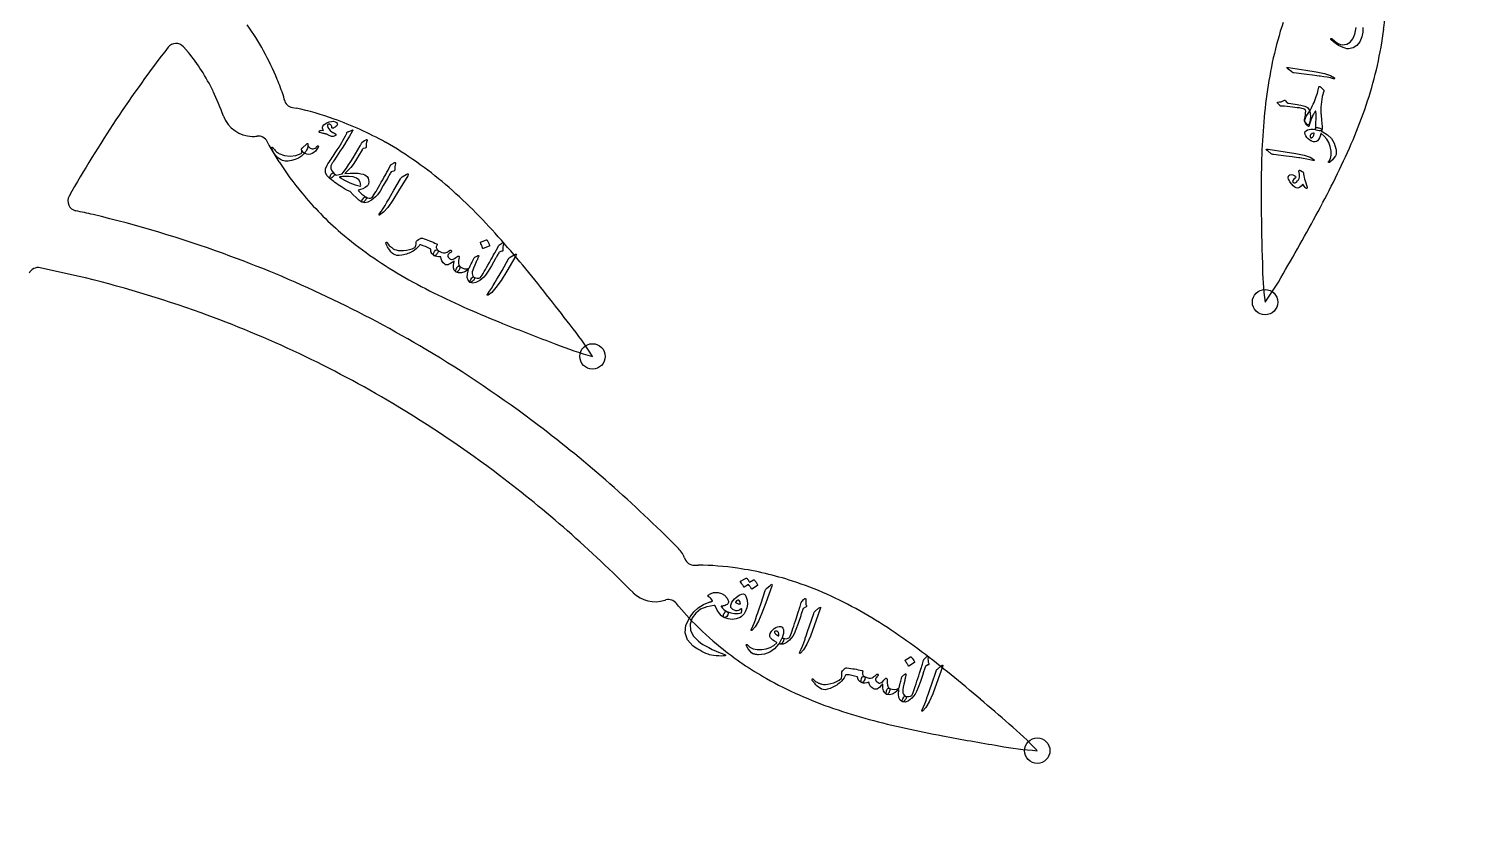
# Model space of a CAD drawing. Header units: millimetres. Extents: x -53 to 53, y -53 to 53.
# Drawn here: x -28.02 to 8.5, y 14.88 to 34.64 of the extents above; entities that cross this region are included whole.
import ezdxf

# ---------------------------------------------------------------- set-up
doc = ezdxf.new("R2010")
doc.units = ezdxf.units.MM
for name, color, linetype in [('CUT_INNER', 6, 'Continuous'), ('CUT_OUTER', 1, 'Continuous'), ('ENGRAVE', 7, 'Continuous'), ('TEXT', 5, 'Continuous')]:
    doc.layers.add(name, color=color, linetype=linetype)

msp = doc.modelspace()

# ---------------------------------------------------------------- linework, layer by layer
at = {"layer": 'CUT_INNER'}
for points in [[(-24.012, 34.051), (-24.136, 34.191)], [(-21.397, 32.664), (-21.306, 32.648)], [(-23.128, 32.444), (-23.13, 32.45)], [(-21.733, 31.297), (-21.985, 31.718), (-21.99, 31.727), (-22.032, 31.809)], [(-26.795, 28.428), (-27.736, 28.635)], [(-11.543, 21.346), (-11.535, 21.323)], [(-11.293, 21.161), (-11.201, 21.163)], [(-12.831, 20.465), (-12.835, 20.469)], [(-11.356, 19.755), (-11.685, 20.118), (-11.692, 20.126), (-11.748, 20.198)]]:
    msp.add_lwpolyline(points, dxfattribs=at)
for centre, radius, start, end in [((-0.001, 0), 51.057, 118.5622, 214.3287), ((0, 15.174), 37.926, 129.5163, 247.0609), ((-2.268, 35.628), 8.354, 353.1899, 2.9165), ((-27.708, 31.033), 6.367, 28.6817, 35.6182), ((12.387, 31.866), 9.359, 161.7174, 167.3771), ((-2.804, 35.694), 8.895, 347.2135, 353.1795), ((-0.036, 15.197), 30.981, 142.2157, 150.5334), ((-24.323, 34.025), 0.25, 41.5701, 142.207), ((-27.389, 31.248), 4.389, 32.3789, 39.7007), ((-28.544, 30.576), 7.32, 22.4336, 28.6753), ((-28.047, 30.832), 5.167, 25.6964, 32.3675), ((13.96, 31.517), 10.97, 167.3944, 172.2329), ((-3.924, 35.952), 10.045, 341.9248, 347.1932), ((-26.097, 31.496), 4.707, 18.0549, 23.4502), ((-29.246, 30.26), 6.496, 19.6953, 25.6488), ((-22.386, 32.735), 0.796, 9.5451, 16.026), ((-21.355, 32.91), 0.25, 189.9596, 260.3492), ((16.918, 31.115), 13.955, 172.2414, 176.0755), ((-22.923, 25.151), 7.67, 70.3876, 77.8288), ((-6.024, 36.64), 12.254, 337.5701, 341.9119), ((-22.386, 32.735), 0.797, 201.453, 268.2601), ((-23.149, 24.505), 8.354, 60.6899, 70.4165), ((-22.384, 32.609), 0.671, 267.741, 278.3884), ((-22.255, 31.698), 0.25, 26.5258, 97.1471), ((-23.415, 24.035), 8.895, 54.7135, 60.6795), ((22.514, 30.731), 19.564, 176.0754, 178.8376), ((-9.781, 38.192), 16.319, 334.2752, 337.5661), ((-14.934, 35.693), 8.096, 212.8832, 219.7278), ((-24.082, 23.098), 10.045, 49.4248, 54.6932), ((34.24, 30.489), 31.292, 178.8294, 180.5713), ((-16.965, 41.652), 24.293, 332.047, 334.2792), ((-25.521, 21.422), 12.254, 45.0701, 49.4119), ((-26.791, 30.314), 0.25, 150.6445, 257.5787), ((-14.657, 35.923), 8.457, 219.729, 229.2424), ((-29.201, 18.394), 11.911, 76.421, 78.5907), ((-33.493, 0.342), 30.467, 70.118, 76.5457), ((-28.393, 18.545), 16.319, 41.7752, 45.0661), ((63.887, 30.773), 60.941, 180.56004, 181.91031), ((-32.712, 49.996), 42.114, 330.7659, 332.0611), ((-14.065, 36.604), 9.359, 229.2174, 234.8771), ((-34.339, 13.231), 24.293, 39.547, 41.7792), ((-55.794, 62.845), 68.531, 330.01333, 330.81606), ((-33.199, 1.159), 29.598, 59.1966, 70.1158), ((-13.141, 37.923), 10.97, 234.8944, 239.7329), ((-27.79, 28.391), 0.25, 77.5787, 154.5117), ((-48.074, 1.876), 42.114, 38.2659, 39.5611), ((11.062, 28.822), 8.083, 180.5724, 187.4615), ((-3.528, 32.477), 8.086, 324.4194, 331.2964), ((-33.547, 0.161), 29.062, 70.1794, 76.5655), ((-11.638, 40.503), 13.955, 239.7414, 243.5755), ((-9.142, 45.526), 19.564, 243.5754, 246.3376), ((-68.778, -14.532), 68.531, 37.51333, 38.31606), ((-33.201, 1.155), 28.01, 59.2377, 70.1565), ((-4.43, 56.266), 31.292, 246.3294, 248.0713), ((6.653, 83.766), 60.941, 248.06004, 249.41031), ((-20.711, 22.141), 8.074, 31.912, 38.7989), ((-11.76, 34.215), 8.083, 248.0724, 254.961), ((-33.743, 0.267), 30.643, 52.7891, 59.1776), ((-33.654, 0.399), 28.891, 52.8086, 59.2332), ((-34.71, -1.011), 32.246, 48.6782, 52.7933), ((-34.701, -1), 30.638, 48.7114, 52.8297), ((-35.93, -2.4), 34.094, 44.7561, 48.6796), ((-36.134, -2.624), 32.804, 44.7462, 48.7022), ((-12.28, 21.036), 0.8, 22.8227, 45.4481), ((-11.3, 21.411), 0.25, 200.4275, 271.5992), ((-11.324, 13.494), 7.67, 81.6376, 89.0788), ((-11.419, 12.817), 8.354, 71.9399, 81.6665), ((-12.277, 21.038), 0.797, 225.9847, 287.1659), ((-11.588, 12.304), 8.895, 65.9635, 71.9295), ((-12.721, 22.5), 2.325, 286.988, 287.825), ((-11.946, 20.045), 0.25, 37.7758, 104.8389), ((-12.06, 11.255), 10.045, 60.6748, 65.9432), ((-5.545, 25.392), 8.096, 224.1332, 230.9778), ((-13.144, 9.33), 12.254, 56.3201, 60.6619), ((-15.4, 5.948), 16.319, 53.0252, 56.3161), ((-5.318, 25.672), 8.457, 230.979, 240.4924), ((-20.194, -0.424), 24.293, 50.797, 53.0292), ((-4.87, 26.456), 9.359, 240.4674, 246.1271), ((-31.45, -14.24), 42.114, 49.5159, 50.8111), ((-4.221, 27.93), 10.97, 246.1444, 250.9829), ((-3.25, 30.753), 13.955, 250.9914, 254.8255), ((-48.556, -34.371), 68.531, 48.76333, 49.56606), ((-1.782, 36.166), 19.564, 254.8254, 257.5876), ((-8.567, 10.974), 8.074, 43.1617, 50.0489), ((0.743, 47.62), 31.292, 257.5794, 259.3213), ((6.249, 76.753), 60.941, 259.31004, 260.66031), ((-2.142, 24.574), 8.095, 259.3249, 266.2037)]:
    msp.add_arc(centre, radius, start, end, dxfattribs=at)
at = {"layer": 'CUT_OUTER'}
msp.add_circle((0, 0), 53.1, dxfattribs=at)
at = {"layer": 'ENGRAVE'}
for centre, radius in [((0, 15.174), 35.027), ((3.048, 27.772), 0.319), ((-13.856, 26.409), 0.319), ((-2.677, 16.497), 0.319)]:
    msp.add_circle(centre, radius, dxfattribs=at)
at = {"layer": 'TEXT'}
msp.add_lwpolyline([(5.503, 34.68), (5.502, 34.562), (5.48, 34.442), (5.429, 34.314), (5.356, 34.221), (5.26, 34.163), (5.143, 34.14), (5.103, 34.143), (5.058, 34.153), (5.008, 34.171), (4.952, 34.196), (4.891, 34.228), (4.83, 34.268), (4.769, 34.315), (4.706, 34.369), (4.702, 34.373), (4.699, 34.377), (4.699, 34.382), (4.699, 34.387), (4.701, 34.392), (4.703, 34.396), (4.706, 34.399), (4.71, 34.401), (4.715, 34.402), (4.72, 34.401), (4.724, 34.399), (4.729, 34.396), (4.813, 34.326), (4.884, 34.276), (4.943, 34.248), (4.988, 34.239), (5.098, 34.258), (5.186, 34.309), (5.254, 34.391), (5.302, 34.505), (5.333, 34.673)], dxfattribs=at)
for points in [[(3.628, 33.626), (3.6, 33.651), (3.593, 33.667), (3.604, 33.675), (3.636, 33.674), (4.068, 33.608), (4.333, 33.566), (4.542, 33.52), (4.693, 33.468), (4.788, 33.411), (4.795, 33.403), (4.798, 33.397), (4.798, 33.392), (4.793, 33.389), (4.788, 33.388), (4.781, 33.387), (4.772, 33.388), (4.763, 33.39), (4.688, 33.409), (4.608, 33.425), (4.522, 33.439), (4.432, 33.451), (4.408, 33.454), (4.344, 33.463), (4.24, 33.477), (4.095, 33.497), (3.774, 33.537), (3.757, 33.54), (3.742, 33.545), (3.729, 33.551), (3.717, 33.558)], [(4.113, 32.493), (4.139, 32.53), (4.164, 32.569), (4.189, 32.611), (4.212, 32.655), (4.235, 32.7), (4.257, 32.747), (4.278, 32.795), (4.298, 32.845), (4.335, 32.943), (4.364, 33.03), (4.385, 33.107), (4.397, 33.174), (4.399, 33.181), (4.402, 33.186), (4.407, 33.19), (4.413, 33.192), (4.419, 33.192), (4.426, 33.191), (4.432, 33.188), (4.438, 33.184), (4.516, 33.109), (4.522, 33.102), (4.526, 33.095), (4.526, 33.086), (4.523, 33.077), (4.486, 32.94), (4.462, 32.806), (4.449, 32.675), (4.449, 32.548), (4.449, 32.541), (4.45, 32.528), (4.451, 32.511), (4.453, 32.488), (4.456, 32.46), (4.459, 32.427), (4.463, 32.389), (4.468, 32.345), (4.476, 32.261), (4.479, 32.192), (4.478, 32.137), (4.472, 32.097), (4.465, 32.088), (4.452, 32.082), (4.432, 32.078), (4.404, 32.077), (4.362, 32.084), (4.333, 32.096), (4.318, 32.114), (4.317, 32.138), (4.322, 32.172), (4.326, 32.223), (4.327, 32.289), (4.328, 32.371), (4.328, 32.413), (4.328, 32.449), (4.328, 32.48), (4.328, 32.506), (4.328, 32.526), (4.327, 32.542), (4.327, 32.552), (4.327, 32.556), (4.326, 32.558), (4.326, 32.56), (4.326, 32.561), (4.325, 32.562), (4.325, 32.563), (4.325, 32.564), (4.325, 32.565), (4.325, 32.566), (4.324, 32.572), (4.322, 32.574), (4.319, 32.574), (4.316, 32.57), (4.301, 32.553), (4.288, 32.534), (4.275, 32.515), (4.263, 32.494), (4.25, 32.471), (4.238, 32.448), (4.227, 32.423), (4.215, 32.397), (4.205, 32.372), (4.195, 32.346), (4.186, 32.321), (4.177, 32.296), (4.17, 32.272), (4.163, 32.247), (4.158, 32.224), (4.153, 32.201), (4.151, 32.195), (4.148, 32.191), (4.144, 32.19), (4.138, 32.192), (4.13, 32.197), (4.121, 32.203), (4.114, 32.209), (4.106, 32.216), (4.099, 32.224), (4.091, 32.232), (4.084, 32.24), (4.076, 32.249), (4.062, 32.268), (4.052, 32.286), (4.046, 32.303), (4.044, 32.32), (4.048, 32.358), (4.061, 32.399), (4.083, 32.444), (4.113, 32.493)], [(4.017, 32.636), (3.967, 32.644), (3.913, 32.653), (3.857, 32.661), (3.799, 32.669), (3.737, 32.678), (3.672, 32.685), (3.603, 32.693), (3.532, 32.7), (3.456, 32.697), (3.447, 32.7), (3.438, 32.703), (3.43, 32.707), (3.423, 32.713), (3.42, 32.716), (3.415, 32.721), (3.409, 32.727), (3.403, 32.734), (3.395, 32.742), (3.386, 32.752), (3.375, 32.762), (3.363, 32.774), (3.36, 32.778), (3.357, 32.782), (3.356, 32.787), (3.357, 32.792), (3.359, 32.796), (3.362, 32.798), (3.367, 32.8), (3.374, 32.8), (3.411, 32.804), (3.448, 32.812), (3.485, 32.826), (3.522, 32.844), (3.532, 32.848), (3.541, 32.849), (3.55, 32.845), (3.557, 32.837), (3.598, 32.788), (3.603, 32.784), (3.611, 32.78), (3.62, 32.777), (3.632, 32.774), (3.806, 32.751), (3.943, 32.725), (4.045, 32.695), (4.11, 32.662), (4.156, 32.608), (4.181, 32.53), (4.186, 32.425), (4.17, 32.295), (4.155, 32.249), (4.135, 32.23), (4.109, 32.237), (4.076, 32.271), (4.072, 32.277), (4.068, 32.282), (4.064, 32.288), (4.06, 32.293), (4.056, 32.298), (4.053, 32.303), (4.049, 32.307), (4.046, 32.312), (4.04, 32.322), (4.036, 32.334), (4.036, 32.347), (4.038, 32.361), (4.052, 32.424), (4.061, 32.479), (4.067, 32.528), (4.068, 32.57), (4.065, 32.594), (4.056, 32.614), (4.04, 32.627), (4.017, 32.636)], [(-20.411, 31.936), (-20.433, 31.946), (-20.453, 31.956), (-20.472, 31.965), (-20.489, 31.973), (-20.505, 31.98), (-20.519, 31.986), (-20.531, 31.991), (-20.542, 31.994), (-20.554, 31.997), (-20.567, 32.001), (-20.584, 32.006), (-20.602, 32.011), (-20.624, 32.016), (-20.648, 32.022), (-20.674, 32.028), (-20.703, 32.034), (-20.714, 32.038), (-20.721, 32.043), (-20.726, 32.051), (-20.726, 32.06), (-20.719, 32.077), (-20.698, 32.087), (-20.664, 32.092), (-20.616, 32.09), (-20.63, 32.121), (-20.637, 32.15), (-20.638, 32.175), (-20.632, 32.197), (-20.61, 32.23), (-20.576, 32.258), (-20.531, 32.283), (-20.475, 32.304), (-20.417, 32.317), (-20.367, 32.318), (-20.324, 32.308), (-20.288, 32.285), (-20.273, 32.267), (-20.267, 32.247), (-20.271, 32.227), (-20.285, 32.206), (-20.305, 32.187), (-20.325, 32.171), (-20.346, 32.159), (-20.368, 32.15), (-20.386, 32.146), (-20.399, 32.148), (-20.406, 32.155), (-20.408, 32.169), (-20.409, 32.187), (-20.412, 32.203), (-20.42, 32.217), (-20.431, 32.229), (-20.445, 32.239), (-20.46, 32.245), (-20.474, 32.247), (-20.49, 32.245), (-20.504, 32.239), (-20.513, 32.231), (-20.517, 32.22), (-20.517, 32.206), (-20.504, 32.166), (-20.482, 32.127), (-20.451, 32.089), (-20.409, 32.052), (-20.405, 32.049), (-20.401, 32.046), (-20.395, 32.043), (-20.389, 32.04), (-20.383, 32.037), (-20.376, 32.034), (-20.368, 32.03), (-20.36, 32.026), (-20.351, 32.022), (-20.343, 32.018), (-20.336, 32.015), (-20.33, 32.012), (-20.324, 32.009), (-20.32, 32.007), (-20.316, 32.005), (-20.312, 32.002), (-20.307, 31.997), (-20.303, 31.992), (-20.302, 31.986), (-20.302, 31.979), (-20.304, 31.974), (-20.306, 31.969), (-20.309, 31.965), (-20.313, 31.962), (-20.346, 31.946), (-20.374, 31.936), (-20.396, 31.933), (-20.411, 31.936)], [(4.482, 32.058), (4.614, 31.982), (4.715, 31.885), (4.787, 31.766), (4.829, 31.625), (4.832, 31.606), (4.835, 31.587), (4.836, 31.569), (4.837, 31.552), (4.838, 31.534), (4.837, 31.518), (4.835, 31.502), (4.833, 31.487), (4.819, 31.451), (4.787, 31.407), (4.738, 31.354), (4.673, 31.293), (4.664, 31.286), (4.656, 31.283), (4.65, 31.284), (4.644, 31.287), (4.64, 31.292), (4.639, 31.298), (4.641, 31.305), (4.646, 31.312), (4.69, 31.382), (4.712, 31.467), (4.71, 31.568), (4.687, 31.684), (4.65, 31.784), (4.6, 31.871), (4.536, 31.946), (4.459, 32.009), (4.455, 32.009), (4.453, 32.009), (4.45, 32.008), (4.449, 32.006), (4.43, 31.947), (4.411, 31.899), (4.39, 31.86), (4.368, 31.83), (4.34, 31.81), (4.307, 31.802), (4.268, 31.805), (4.223, 31.819), (4.217, 31.822), (4.211, 31.824), (4.205, 31.827), (4.199, 31.831), (4.193, 31.834), (4.186, 31.838), (4.18, 31.842), (4.173, 31.846), (4.128, 31.879), (4.094, 31.913), (4.069, 31.951), (4.053, 31.99), (4.048, 32.027), (4.056, 32.058), (4.077, 32.083), (4.11, 32.102), (4.153, 32.114), (4.201, 32.12), (4.253, 32.12), (4.311, 32.112), (4.311, 32.115), (4.312, 32.119), (4.312, 32.122), (4.313, 32.125), (4.313, 32.128), (4.314, 32.131), (4.314, 32.135), (4.315, 32.138), (4.321, 32.149), (4.33, 32.156), (4.344, 32.16), (4.363, 32.159), (4.382, 32.156), (4.401, 32.151), (4.42, 32.144), (4.439, 32.135), (4.455, 32.125), (4.466, 32.115), (4.471, 32.107), (4.472, 32.099), (4.464, 32.066), (4.467, 32.065), (4.471, 32.063), (4.476, 32.061), (4.482, 32.058)], [(-19.898, 32.098), (-19.891, 32.1), (-19.887, 32.101), (-19.883, 32.1), (-19.881, 32.099), (-19.879, 32.094), (-19.88, 32.086), (-19.884, 32.075), (-19.892, 32.059), (-19.961, 31.942), (-20.026, 31.833), (-20.087, 31.735), (-20.144, 31.647), (-20.194, 31.572), (-20.238, 31.505), (-20.278, 31.445), (-20.312, 31.393), (-20.341, 31.349), (-20.365, 31.313), (-20.384, 31.285), (-20.398, 31.265), (-20.429, 31.196), (-20.432, 31.131), (-20.409, 31.07), (-20.358, 31.013), (-20.344, 30.996), (-20.341, 30.978), (-20.349, 30.959), (-20.366, 30.938), (-20.398, 30.908), (-20.424, 30.889), (-20.443, 30.88), (-20.455, 30.882), (-20.532, 30.956), (-20.569, 31.035), (-20.568, 31.12), (-20.527, 31.212), (-20.503, 31.251), (-20.477, 31.29), (-20.452, 31.329), (-20.426, 31.368), (-20.4, 31.407), (-20.374, 31.446), (-20.347, 31.485), (-20.32, 31.524), (-20.27, 31.599), (-20.225, 31.666), (-20.187, 31.728), (-20.156, 31.783), (-20.127, 31.837), (-20.096, 31.895), (-20.065, 31.957), (-20.032, 32.023), (-20.026, 32.035), (-20.018, 32.044), (-20.01, 32.051), (-20, 32.056)], [(-19.942, 30.555), (-20.012, 30.582), (-20.087, 30.62), (-20.166, 30.667), (-20.25, 30.725), (-20.291, 30.755), (-20.328, 30.782), (-20.36, 30.806), (-20.388, 30.827), (-20.411, 30.846), (-20.43, 30.861), (-20.445, 30.873), (-20.455, 30.882), (-20.459, 30.889), (-20.459, 30.9), (-20.457, 30.914), (-20.452, 30.931), (-20.432, 30.98), (-20.409, 31.01), (-20.385, 31.021), (-20.358, 31.013), (-20.294, 30.968), (-20.15, 30.995), (-20.096, 31.067), (-20.042, 31.143), (-19.987, 31.225), (-19.93, 31.312), (-19.873, 31.403), (-19.814, 31.499), (-19.755, 31.6), (-19.695, 31.705), (-19.686, 31.72), (-19.678, 31.734), (-19.671, 31.745), (-19.666, 31.756), (-19.661, 31.765), (-19.657, 31.772), (-19.655, 31.778), (-19.653, 31.783), (-19.643, 31.797), (-19.621, 31.814), (-19.589, 31.834), (-19.545, 31.856), (-19.539, 31.858), (-19.535, 31.859), (-19.53, 31.858), (-19.526, 31.856), (-19.523, 31.853), (-19.522, 31.849), (-19.521, 31.844), (-19.522, 31.837), (-19.534, 31.79), (-19.541, 31.748), (-19.544, 31.712), (-19.542, 31.683), (-19.542, 31.669), (-19.546, 31.659), (-19.556, 31.65), (-19.57, 31.645), (-19.619, 31.631), (-19.626, 31.628), (-19.633, 31.622), (-19.64, 31.613), (-19.647, 31.602), (-19.733, 31.452), (-19.809, 31.328), (-19.874, 31.23), (-19.928, 31.159), (-19.939, 31.147), (-19.952, 31.133), (-19.968, 31.117), (-19.986, 31.099), (-20.007, 31.079), (-20.03, 31.057), (-20.055, 31.034), (-20.083, 31.008), (-19.948, 31.014), (-19.835, 31.015), (-19.744, 31.011), (-19.674, 31.002), (-19.618, 30.987), (-19.573, 30.97), (-19.54, 30.951), (-19.517, 30.929), (-19.495, 30.891), (-19.482, 30.847), (-19.479, 30.798), (-19.485, 30.744), (-19.488, 30.734), (-19.493, 30.723), (-19.502, 30.712), (-19.513, 30.699), (-19.567, 30.656), (-19.624, 30.623), (-19.684, 30.601), (-19.748, 30.59), (-19.725, 30.563), (-19.702, 30.537), (-19.679, 30.513), (-19.654, 30.49), (-19.63, 30.469), (-19.604, 30.45), (-19.578, 30.432), (-19.552, 30.415), (-19.543, 30.408), (-19.539, 30.398), (-19.54, 30.385), (-19.545, 30.37), (-19.56, 30.34), (-19.575, 30.316), (-19.59, 30.3), (-19.606, 30.29), (-19.622, 30.285), (-19.634, 30.282), (-19.643, 30.282), (-19.649, 30.284), (-19.724, 30.336), (-19.798, 30.399), (-19.871, 30.472), (-19.942, 30.555)], [(4.268, 32.024), (4.232, 32.013), (4.205, 31.999), (4.187, 31.981), (4.177, 31.959), (4.177, 31.944), (4.18, 31.93), (4.185, 31.917), (4.193, 31.905), (4.197, 31.901), (4.203, 31.899), (4.21, 31.899), (4.218, 31.903), (4.238, 31.916), (4.255, 31.939), (4.269, 31.972), (4.28, 32.013), (4.281, 32.018), (4.279, 32.021), (4.274, 32.023), (4.268, 32.024)], [(-21.008, 31.735), (-21.008, 31.701), (-21.011, 31.67), (-21.017, 31.641), (-21.027, 31.616), (-21.04, 31.59), (-21.058, 31.562), (-21.082, 31.531), (-21.11, 31.497), (-21.173, 31.439), (-21.244, 31.392), (-21.325, 31.356), (-21.416, 31.332), (-21.505, 31.319), (-21.582, 31.319), (-21.646, 31.331), (-21.698, 31.355), (-21.768, 31.411), (-21.828, 31.477), (-21.878, 31.552), (-21.917, 31.636), (-21.92, 31.642), (-21.921, 31.648), (-21.921, 31.653), (-21.919, 31.657), (-21.916, 31.662), (-21.913, 31.665), (-21.909, 31.667), (-21.905, 31.667), (-21.9, 31.666), (-21.896, 31.664), (-21.892, 31.66), (-21.889, 31.655), (-21.87, 31.631), (-21.85, 31.608), (-21.831, 31.587), (-21.812, 31.568), (-21.793, 31.551), (-21.774, 31.536), (-21.755, 31.523), (-21.735, 31.512), (-21.593, 31.459), (-21.453, 31.44), (-21.314, 31.458), (-21.177, 31.51), (-21.174, 31.513), (-21.17, 31.517), (-21.165, 31.524), (-21.159, 31.532), (-21.156, 31.541), (-21.157, 31.554), (-21.162, 31.573), (-21.169, 31.597), (-21.17, 31.611), (-21.167, 31.625), (-21.159, 31.639), (-21.146, 31.652), (-21.042, 31.747), (-21.027, 31.758), (-21.017, 31.76), (-21.01, 31.752), (-21.008, 31.735)], [(-20.753, 31.698), (-20.747, 31.691), (-20.744, 31.684), (-20.744, 31.676), (-20.748, 31.667), (-20.783, 31.614), (-20.82, 31.57), (-20.859, 31.535), (-20.9, 31.508), (-20.943, 31.492), (-20.987, 31.488), (-21.032, 31.495), (-21.078, 31.513), (-21.107, 31.53), (-21.132, 31.55), (-21.153, 31.572), (-21.169, 31.597), (-21.173, 31.609), (-21.17, 31.622), (-21.161, 31.637), (-21.146, 31.652), (-21.042, 31.747), (-21.034, 31.754), (-21.027, 31.759), (-21.022, 31.761), (-21.017, 31.76), (-21.013, 31.757), (-21.011, 31.752), (-21.01, 31.745), (-21.009, 31.736), (-21.008, 31.716), (-21.001, 31.696), (-20.988, 31.677), (-20.971, 31.658), (-20.95, 31.642), (-20.927, 31.631), (-20.903, 31.625), (-20.877, 31.625), (-20.851, 31.631), (-20.826, 31.643), (-20.803, 31.663), (-20.782, 31.69), (-20.775, 31.697), (-20.767, 31.701), (-20.76, 31.701), (-20.753, 31.698)], [(3.113, 31.572), (3.086, 31.596), (3.078, 31.612), (3.09, 31.62), (3.122, 31.619), (3.554, 31.553), (3.818, 31.511), (4.027, 31.465), (4.178, 31.413), (4.273, 31.356), (4.28, 31.348), (4.283, 31.342), (4.283, 31.337), (4.279, 31.334), (4.273, 31.333), (4.266, 31.332), (4.257, 31.333), (4.248, 31.335), (4.173, 31.354), (4.093, 31.37), (4.008, 31.384), (3.917, 31.396), (3.893, 31.399), (3.829, 31.408), (3.725, 31.422), (3.581, 31.442), (3.259, 31.482), (3.243, 31.485), (3.228, 31.49), (3.214, 31.496), (3.203, 31.503)], [(-18.913, 31.231), (-18.885, 31.248), (-18.863, 31.261), (-18.848, 31.271), (-18.838, 31.278), (-18.831, 31.282), (-18.824, 31.283), (-18.819, 31.283), (-18.813, 31.28), (-18.808, 31.275), (-18.806, 31.269), (-18.806, 31.262), (-18.808, 31.253), (-18.819, 31.213), (-18.826, 31.174), (-18.827, 31.137), (-18.824, 31.1), (-18.824, 31.089), (-18.828, 31.08), (-18.837, 31.073), (-18.851, 31.068), (-18.916, 31.046), (-18.929, 31.024), (-18.942, 31.003), (-18.954, 30.982), (-18.966, 30.961), (-18.978, 30.941), (-18.989, 30.921), (-19, 30.901), (-19.011, 30.881), (-19.113, 30.703), (-19.195, 30.565), (-19.259, 30.47), (-19.305, 30.416), (-19.409, 30.333), (-19.501, 30.284), (-19.581, 30.268), (-19.651, 30.285), (-19.652, 30.286), (-19.654, 30.287), (-19.655, 30.288), (-19.657, 30.289), (-19.659, 30.304), (-19.651, 30.327), (-19.631, 30.358), (-19.601, 30.398), (-19.589, 30.411), (-19.577, 30.419), (-19.565, 30.421), (-19.553, 30.416), (-19.511, 30.396), (-19.47, 30.387), (-19.431, 30.388), (-19.393, 30.4), (-19.372, 30.431), (-19.349, 30.468), (-19.323, 30.509), (-19.295, 30.555), (-19.265, 30.607), (-19.233, 30.662), (-19.2, 30.722), (-19.164, 30.786), (-19.128, 30.849), (-19.096, 30.906), (-19.068, 30.956), (-19.043, 31), (-19.023, 31.038), (-19.005, 31.069), (-18.991, 31.094), (-18.981, 31.112), (-18.933, 31.206), (-18.928, 31.215), (-18.922, 31.222), (-18.917, 31.227), (-18.913, 31.231)], [(3.982, 31.057), (3.993, 31.05), (4.001, 31.042), (4.007, 31.034), (4.011, 31.026), (4.015, 30.99), (4.022, 30.951), (4.03, 30.91), (4.041, 30.866), (4.053, 30.819), (4.068, 30.77), (4.085, 30.717), (4.105, 30.662), (4.107, 30.653), (4.106, 30.645), (4.103, 30.639), (4.098, 30.635), (4.096, 30.634), (4.094, 30.633), (4.093, 30.633), (4.092, 30.633), (4.073, 30.637), (4.051, 30.656), (4.026, 30.691), (3.998, 30.742), (3.955, 30.688), (3.913, 30.654), (3.871, 30.64), (3.83, 30.647), (3.795, 30.666), (3.757, 30.697), (3.716, 30.742), (3.672, 30.8), (3.65, 30.836), (3.636, 30.868), (3.63, 30.895), (3.631, 30.918), (3.646, 30.955), (3.671, 30.976), (3.704, 30.982), (3.747, 30.973), (3.762, 30.967), (3.777, 30.959), (3.792, 30.948), (3.807, 30.935), (3.817, 30.922), (3.82, 30.91), (3.816, 30.899), (3.805, 30.889), (3.766, 30.861), (3.745, 30.834), (3.739, 30.808), (3.751, 30.784), (3.775, 30.768), (3.802, 30.768), (3.833, 30.786), (3.866, 30.821), (3.886, 30.849), (3.901, 30.881), (3.91, 30.916), (3.915, 30.955), (3.914, 30.968), (3.913, 30.983), (3.91, 30.998), (3.906, 31.014), (3.903, 31.023), (3.901, 31.031), (3.9, 31.039), (3.898, 31.047), (3.897, 31.055), (3.897, 31.061), (3.896, 31.068), (3.897, 31.073), (3.901, 31.087), (3.909, 31.093), (3.923, 31.091), (3.941, 31.082)], [(-19.695, 30.787), (-19.729, 30.847), (-19.788, 30.891), (-19.873, 30.92), (-19.983, 30.932), (-20.014, 30.933), (-20.045, 30.933), (-20.075, 30.932), (-20.106, 30.93), (-20.136, 30.928), (-20.166, 30.925), (-20.196, 30.921), (-20.225, 30.917), (-20.089, 30.836), (-19.953, 30.771), (-19.818, 30.723), (-19.682, 30.691), (-19.681, 30.711), (-19.683, 30.733), (-19.688, 30.759), (-19.695, 30.787)], [(-18.54, 30.977), (-18.506, 30.994), (-18.487, 30.995), (-18.485, 30.981), (-18.498, 30.951), (-18.73, 30.569), (-18.873, 30.334), (-18.998, 30.155), (-19.107, 30.032), (-19.198, 29.965), (-19.208, 29.961), (-19.215, 29.961), (-19.219, 29.963), (-19.22, 29.968), (-19.22, 29.974), (-19.217, 29.981), (-19.213, 29.989), (-19.208, 29.997), (-19.161, 30.061), (-19.114, 30.13), (-19.067, 30.205), (-19.021, 30.286), (-19.008, 30.307), (-18.975, 30.364), (-18.921, 30.457), (-18.846, 30.586), (-18.682, 30.875), (-18.672, 30.889), (-18.662, 30.901), (-18.651, 30.912), (-18.639, 30.92)], [(-17.842, 28.943), (-17.864, 28.961), (-17.882, 28.98), (-17.896, 28.998), (-17.907, 29.017), (-17.911, 29.026), (-17.914, 29.036), (-17.916, 29.046), (-17.917, 29.056), (-17.918, 29.067), (-17.918, 29.078), (-17.918, 29.089), (-17.917, 29.101), (-17.985, 29.137), (-18.049, 29.167), (-18.11, 29.191), (-18.167, 29.209), (-18.18, 29.211), (-18.193, 29.209), (-18.204, 29.203), (-18.214, 29.192), (-18.252, 29.148), (-18.29, 29.11), (-18.328, 29.079), (-18.366, 29.054), (-18.398, 29.036), (-18.431, 29.02), (-18.465, 29.005), (-18.499, 28.992), (-18.534, 28.98), (-18.57, 28.97), (-18.607, 28.961), (-18.644, 28.954), (-18.712, 28.946), (-18.77, 28.948), (-18.819, 28.959), (-18.858, 28.98), (-18.89, 29.007), (-18.921, 29.038), (-18.951, 29.076), (-18.98, 29.117), (-18.993, 29.139), (-19.004, 29.16), (-19.015, 29.179), (-19.023, 29.196), (-19.031, 29.212), (-19.037, 29.227), (-19.042, 29.239), (-19.046, 29.251), (-19.048, 29.259), (-19.047, 29.266), (-19.044, 29.272), (-19.038, 29.276), (-19.032, 29.279), (-19.026, 29.278), (-19.02, 29.274), (-19.015, 29.266), (-18.994, 29.234), (-18.974, 29.207), (-18.954, 29.186), (-18.935, 29.168), (-18.925, 29.16), (-18.914, 29.151), (-18.902, 29.143), (-18.889, 29.134), (-18.876, 29.125), (-18.861, 29.116), (-18.845, 29.108), (-18.829, 29.098), (-18.791, 29.084), (-18.741, 29.074), (-18.679, 29.069), (-18.606, 29.069), (-18.529, 29.076), (-18.455, 29.092), (-18.385, 29.116), (-18.318, 29.149), (-18.315, 29.151), (-18.313, 29.153), (-18.312, 29.155), (-18.311, 29.158), (-18.299, 29.193), (-18.29, 29.226), (-18.285, 29.257), (-18.284, 29.287), (-18.278, 29.303), (-18.258, 29.323), (-18.225, 29.347), (-18.177, 29.376), (-18.166, 29.38), (-18.155, 29.382), (-18.144, 29.381), (-18.132, 29.378), (-18.085, 29.362), (-18.038, 29.346), (-17.993, 29.329), (-17.948, 29.312), (-17.904, 29.295), (-17.861, 29.277), (-17.819, 29.259), (-17.778, 29.24), (-17.768, 29.235), (-17.763, 29.228), (-17.761, 29.22), (-17.763, 29.211), (-17.771, 29.194), (-17.777, 29.176), (-17.781, 29.16), (-17.782, 29.143), (-17.779, 29.127), (-17.771, 29.111), (-17.76, 29.093), (-17.744, 29.075), (-17.738, 29.064), (-17.736, 29.051), (-17.738, 29.036), (-17.745, 29.019), (-17.755, 29.001), (-17.767, 28.985), (-17.78, 28.97), (-17.796, 28.957), (-17.81, 28.947), (-17.823, 28.941), (-17.833, 28.94), (-17.842, 28.943)], [(-16.195, 29.216), (-16.168, 29.233), (-16.146, 29.246), (-16.13, 29.256), (-16.12, 29.262), (-16.113, 29.266), (-16.107, 29.268), (-16.101, 29.267), (-16.096, 29.265), (-16.091, 29.26), (-16.089, 29.254), (-16.089, 29.247), (-16.091, 29.238), (-16.102, 29.198), (-16.108, 29.159), (-16.11, 29.121), (-16.107, 29.085), (-16.107, 29.074), (-16.111, 29.065), (-16.12, 29.058), (-16.133, 29.052), (-16.199, 29.031), (-16.212, 29.009), (-16.224, 28.988), (-16.237, 28.966), (-16.249, 28.946), (-16.261, 28.925), (-16.272, 28.905), (-16.283, 28.886), (-16.294, 28.866), (-16.395, 28.687), (-16.478, 28.55), (-16.542, 28.454), (-16.588, 28.4), (-16.691, 28.318), (-16.784, 28.269), (-16.864, 28.253), (-16.933, 28.27), (-16.935, 28.271), (-16.936, 28.272), (-16.938, 28.273), (-16.939, 28.274), (-16.942, 28.289), (-16.933, 28.312), (-16.914, 28.343), (-16.884, 28.382), (-16.871, 28.396), (-16.859, 28.404), (-16.848, 28.405), (-16.836, 28.401), (-16.793, 28.381), (-16.753, 28.372), (-16.713, 28.373), (-16.676, 28.384), (-16.655, 28.416), (-16.631, 28.453), (-16.605, 28.494), (-16.578, 28.54), (-16.548, 28.591), (-16.516, 28.647), (-16.482, 28.706), (-16.446, 28.771), (-16.41, 28.834), (-16.379, 28.89), (-16.35, 28.941), (-16.326, 28.985), (-16.305, 29.023), (-16.288, 29.054), (-16.274, 29.079), (-16.263, 29.097), (-16.216, 29.191), (-16.211, 29.199), (-16.205, 29.206), (-16.2, 29.212), (-16.195, 29.216)], [(-16.517, 29.335), (-16.514, 29.335), (-16.51, 29.334), (-16.507, 29.332), (-16.503, 29.329), (-16.483, 29.296), (-16.467, 29.262), (-16.454, 29.227), (-16.445, 29.191), (-16.445, 29.186), (-16.446, 29.183), (-16.448, 29.18), (-16.452, 29.178), (-16.603, 29.118), (-16.608, 29.117), (-16.611, 29.119), (-16.614, 29.123), (-16.617, 29.13), (-16.619, 29.136), (-16.622, 29.145), (-16.626, 29.158), (-16.632, 29.173), (-16.639, 29.192), (-16.648, 29.215), (-16.659, 29.241), (-16.671, 29.27), (-16.672, 29.275), (-16.672, 29.278), (-16.671, 29.28), (-16.668, 29.281)], [(-17.747, 29.077), (-17.694, 29.042), (-17.646, 29.02), (-17.601, 29.009), (-17.561, 29.011), (-17.537, 29.018), (-17.511, 29.03), (-17.482, 29.047), (-17.451, 29.068), (-17.441, 29.073), (-17.431, 29.077), (-17.424, 29.078), (-17.417, 29.076), (-17.41, 29.073), (-17.405, 29.069), (-17.402, 29.063), (-17.401, 29.055), (-17.402, 29.047), (-17.405, 29.038), (-17.411, 29.031), (-17.419, 29.024), (-17.443, 29.008), (-17.461, 28.994), (-17.475, 28.981), (-17.483, 28.969), (-17.49, 28.95), (-17.489, 28.929), (-17.48, 28.907), (-17.464, 28.885), (-17.442, 28.864), (-17.422, 28.85), (-17.402, 28.843), (-17.382, 28.843), (-17.355, 28.851), (-17.323, 28.867), (-17.286, 28.893), (-17.243, 28.927), (-17.237, 28.931), (-17.231, 28.932), (-17.223, 28.93), (-17.215, 28.924), (-17.208, 28.918), (-17.204, 28.912), (-17.202, 28.905), (-17.203, 28.898), (-17.221, 28.818), (-17.225, 28.753), (-17.215, 28.701), (-17.191, 28.664), (-17.186, 28.655), (-17.186, 28.641), (-17.191, 28.623), (-17.201, 28.599), (-17.21, 28.582), (-17.221, 28.567), (-17.234, 28.553), (-17.248, 28.541), (-17.26, 28.534), (-17.271, 28.53), (-17.28, 28.529), (-17.288, 28.533), (-17.328, 28.577), (-17.35, 28.634), (-17.352, 28.706), (-17.336, 28.792), (-17.335, 28.797), (-17.336, 28.799), (-17.338, 28.799), (-17.343, 28.798), (-17.386, 28.767), (-17.424, 28.743), (-17.457, 28.725), (-17.484, 28.714), (-17.506, 28.71), (-17.527, 28.71), (-17.547, 28.714), (-17.566, 28.723), (-17.611, 28.762), (-17.643, 28.807), (-17.66, 28.858), (-17.663, 28.915), (-17.718, 28.912), (-17.766, 28.916), (-17.808, 28.927), (-17.845, 28.945), (-17.851, 28.954), (-17.854, 28.965), (-17.853, 28.98), (-17.848, 28.998), (-17.826, 29.049), (-17.802, 29.079), (-17.775, 29.088), (-17.747, 29.077)], [(-16.828, 28.888), (-16.822, 28.895), (-16.813, 28.902), (-16.799, 28.91), (-16.782, 28.92), (-16.764, 28.928), (-16.749, 28.935), (-16.738, 28.94), (-16.73, 28.943), (-16.72, 28.943), (-16.715, 28.938), (-16.715, 28.928), (-16.721, 28.913), (-16.725, 28.904), (-16.73, 28.893), (-16.736, 28.88), (-16.742, 28.865), (-16.749, 28.848), (-16.758, 28.83), (-16.767, 28.81), (-16.776, 28.789), (-16.816, 28.7), (-16.846, 28.628), (-16.866, 28.573), (-16.878, 28.534), (-16.881, 28.495), (-16.875, 28.46), (-16.86, 28.429), (-16.836, 28.401), (-16.829, 28.393), (-16.824, 28.385), (-16.822, 28.375), (-16.823, 28.364), (-16.826, 28.352), (-16.831, 28.34), (-16.84, 28.329), (-16.852, 28.318), (-16.882, 28.293), (-16.905, 28.276), (-16.922, 28.268), (-16.933, 28.27), (-16.982, 28.325), (-17.004, 28.396), (-17, 28.483), (-16.97, 28.584), (-16.969, 28.588), (-16.969, 28.59), (-16.971, 28.59), (-16.973, 28.589), (-17.066, 28.538), (-17.149, 28.511), (-17.224, 28.51), (-17.29, 28.534), (-17.295, 28.539), (-17.298, 28.546), (-17.298, 28.555), (-17.296, 28.566), (-17.29, 28.58), (-17.282, 28.597), (-17.272, 28.617), (-17.26, 28.641), (-17.245, 28.662), (-17.229, 28.673), (-17.212, 28.674), (-17.192, 28.665), (-17.131, 28.631), (-17.071, 28.613), (-17.012, 28.612), (-16.955, 28.628), (-16.951, 28.632), (-16.945, 28.643), (-16.937, 28.66), (-16.927, 28.684), (-16.921, 28.699), (-16.913, 28.716), (-16.903, 28.737), (-16.891, 28.761), (-16.878, 28.788), (-16.863, 28.819), (-16.846, 28.852), (-16.828, 28.888)], [(-15.822, 28.962), (-15.788, 28.979), (-15.77, 28.98), (-15.768, 28.966), (-15.781, 28.936), (-16.012, 28.553), (-16.155, 28.319), (-16.281, 28.14), (-16.389, 28.017), (-16.48, 27.95), (-16.491, 27.946), (-16.498, 27.945), (-16.502, 27.948), (-16.503, 27.953), (-16.502, 27.959), (-16.5, 27.966), (-16.496, 27.974), (-16.49, 27.982), (-16.444, 28.045), (-16.397, 28.114), (-16.35, 28.19), (-16.303, 28.271), (-16.291, 28.292), (-16.257, 28.349), (-16.203, 28.442), (-16.128, 28.571), (-15.964, 28.859), (-15.955, 28.874), (-15.944, 28.886), (-15.933, 28.896), (-15.922, 28.904)], [(-9.807, 20.791), (-9.805, 20.792), (-9.801, 20.792), (-9.797, 20.791), (-9.793, 20.788), (-9.779, 20.774), (-9.767, 20.76), (-9.755, 20.746), (-9.744, 20.731), (-9.734, 20.715), (-9.724, 20.699), (-9.716, 20.683), (-9.707, 20.665), (-9.707, 20.66), (-9.707, 20.656), (-9.709, 20.653), (-9.713, 20.649), (-9.851, 20.561), (-9.854, 20.561), (-9.858, 20.562), (-9.861, 20.566), (-9.865, 20.572), (-9.867, 20.576), (-9.871, 20.584), (-9.877, 20.593), (-9.884, 20.604), (-9.893, 20.618), (-9.904, 20.634), (-9.917, 20.653), (-9.932, 20.674), (-10.04, 20.606), (-10.045, 20.605), (-10.049, 20.606), (-10.053, 20.609), (-10.056, 20.616), (-10.059, 20.621), (-10.064, 20.63), (-10.071, 20.641), (-10.08, 20.655), (-10.091, 20.673), (-10.104, 20.693), (-10.12, 20.717), (-10.137, 20.743), (-10.139, 20.747), (-10.139, 20.75), (-10.137, 20.752), (-10.134, 20.754), (-9.996, 20.836), (-9.993, 20.837), (-9.99, 20.837), (-9.986, 20.836), (-9.982, 20.833), (-9.97, 20.822), (-9.959, 20.811), (-9.949, 20.799), (-9.939, 20.786), (-9.931, 20.773), (-9.923, 20.759), (-9.915, 20.746), (-9.908, 20.732)], [(-10.475, 20.329), (-10.453, 20.291), (-10.441, 20.259), (-10.438, 20.231), (-10.445, 20.208), (-10.458, 20.189), (-10.474, 20.173), (-10.494, 20.159), (-10.518, 20.149), (-10.543, 20.141), (-10.568, 20.135), (-10.591, 20.132), (-10.615, 20.132), (-10.62, 20.132), (-10.623, 20.13), (-10.622, 20.126), (-10.618, 20.12), (-10.589, 20.08), (-10.556, 20.046), (-10.52, 20.017), (-10.482, 19.994), (-10.458, 19.977), (-10.445, 19.957), (-10.444, 19.934), (-10.454, 19.908), (-10.478, 19.872), (-10.503, 19.849), (-10.527, 19.841), (-10.552, 19.846), (-10.61, 19.884), (-10.666, 19.946), (-10.721, 20.03), (-10.774, 20.137), (-10.778, 20.142), (-10.783, 20.145), (-10.789, 20.147), (-10.796, 20.147), (-10.983, 20.114), (-11.138, 20.05), (-11.26, 19.957), (-11.35, 19.833), (-11.404, 19.678), (-11.395, 19.528), (-11.326, 19.385), (-11.194, 19.248), (-11.144, 19.209), (-11.084, 19.17), (-11.015, 19.129), (-10.936, 19.087), (-10.848, 19.044), (-10.75, 19.001), (-10.643, 18.957), (-10.527, 18.912), (-10.518, 18.909), (-10.513, 18.905), (-10.51, 18.901), (-10.51, 18.896), (-10.513, 18.891), (-10.518, 18.887), (-10.525, 18.884), (-10.535, 18.881), (-10.574, 18.877), (-10.622, 18.876), (-10.68, 18.878), (-10.747, 18.882), (-10.813, 18.889), (-10.868, 18.897), (-10.913, 18.907), (-10.948, 18.919), (-11.005, 18.943), (-11.06, 18.968), (-11.112, 18.993), (-11.161, 19.02), (-11.207, 19.047), (-11.251, 19.075), (-11.292, 19.103), (-11.33, 19.132), (-11.47, 19.287), (-11.529, 19.46), (-11.506, 19.652), (-11.402, 19.861), (-11.307, 19.984), (-11.196, 20.086), (-11.069, 20.169), (-10.926, 20.231), (-10.913, 20.234), (-10.902, 20.238), (-10.892, 20.24), (-10.883, 20.242), (-10.875, 20.244), (-10.867, 20.247), (-10.861, 20.248), (-10.856, 20.25), (-10.846, 20.253), (-10.84, 20.256), (-10.838, 20.26), (-10.839, 20.264), (-10.854, 20.291), (-10.873, 20.315), (-10.897, 20.337), (-10.925, 20.356), (-10.943, 20.369), (-10.953, 20.381), (-10.954, 20.392), (-10.948, 20.403), (-10.93, 20.418), (-10.912, 20.431), (-10.893, 20.442), (-10.874, 20.452), (-10.854, 20.459), (-10.835, 20.466), (-10.814, 20.471), (-10.794, 20.475), (-10.697, 20.476), (-10.612, 20.451), (-10.538, 20.402), (-10.475, 20.329)], [(-9.394, 20.652), (-9.364, 20.675), (-9.346, 20.68), (-9.341, 20.667), (-9.348, 20.635), (-9.501, 20.212), (-9.596, 19.953), (-9.685, 19.752), (-9.768, 19.609), (-9.844, 19.525), (-9.854, 19.52), (-9.861, 19.517), (-9.865, 19.519), (-9.867, 19.524), (-9.868, 19.53), (-9.867, 19.537), (-9.864, 19.546), (-9.861, 19.555), (-9.827, 19.627), (-9.794, 19.704), (-9.763, 19.787), (-9.733, 19.877), (-9.725, 19.9), (-9.703, 19.962), (-9.668, 20.065), (-9.619, 20.207), (-9.514, 20.523), (-9.507, 20.539), (-9.499, 20.554), (-9.491, 20.566), (-9.481, 20.576)], [(-10.042, 20.431), (-10.032, 20.424), (-10.022, 20.413), (-10.012, 20.399), (-10.002, 20.38), (-9.97, 20.281), (-9.962, 20.182), (-9.977, 20.084), (-10.016, 19.986), (-10.045, 19.939), (-10.076, 19.9), (-10.109, 19.869), (-10.146, 19.845), (-10.245, 19.808), (-10.345, 19.796), (-10.448, 19.808), (-10.552, 19.846), (-10.561, 19.853), (-10.566, 19.864), (-10.568, 19.879), (-10.565, 19.898), (-10.563, 19.909), (-10.56, 19.919), (-10.556, 19.928), (-10.552, 19.938), (-10.546, 19.948), (-10.541, 19.957), (-10.536, 19.965), (-10.53, 19.973), (-10.519, 19.985), (-10.507, 19.993), (-10.495, 19.996), (-10.482, 19.994), (-10.379, 19.961), (-10.283, 19.946), (-10.195, 19.948), (-10.115, 19.966), (-10.107, 19.991), (-10.101, 20.011), (-10.099, 20.027), (-10.099, 20.038), (-10.101, 20.048), (-10.104, 20.056), (-10.107, 20.06), (-10.112, 20.062), (-10.116, 20.062), (-10.119, 20.062), (-10.121, 20.061), (-10.123, 20.059), (-10.155, 20.034), (-10.186, 20.018), (-10.218, 20.012), (-10.25, 20.014), (-10.331, 20.045), (-10.375, 20.092), (-10.382, 20.155), (-10.35, 20.233), (-10.323, 20.274), (-10.288, 20.313), (-10.246, 20.351), (-10.197, 20.387), (-10.149, 20.416), (-10.107, 20.433), (-10.072, 20.438), (-10.042, 20.431)], [(-10.181, 20.279), (-10.2, 20.282), (-10.219, 20.276), (-10.238, 20.26), (-10.256, 20.235), (-10.258, 20.231), (-10.259, 20.228), (-10.26, 20.226), (-10.259, 20.225), (-10.245, 20.213), (-10.229, 20.203), (-10.212, 20.194), (-10.194, 20.188), (-10.177, 20.184), (-10.163, 20.183), (-10.15, 20.184), (-10.139, 20.188), (-10.145, 20.223), (-10.154, 20.25), (-10.166, 20.269), (-10.181, 20.279)], [(-8.594, 20.254), (-8.57, 20.275), (-8.551, 20.293), (-8.538, 20.306), (-8.529, 20.314), (-8.523, 20.319), (-8.517, 20.322), (-8.511, 20.323), (-8.506, 20.321), (-8.5, 20.317), (-8.496, 20.312), (-8.495, 20.305), (-8.495, 20.296), (-8.498, 20.254), (-8.497, 20.214), (-8.491, 20.177), (-8.481, 20.142), (-8.479, 20.131), (-8.481, 20.121), (-8.489, 20.112), (-8.501, 20.105), (-8.562, 20.07), (-8.57, 20.046), (-8.578, 20.023), (-8.586, 20), (-8.594, 19.977), (-8.601, 19.954), (-8.609, 19.932), (-8.616, 19.911), (-8.623, 19.889), (-8.688, 19.693), (-8.742, 19.542), (-8.787, 19.435), (-8.821, 19.372), (-8.907, 19.271), (-8.988, 19.204), (-9.065, 19.173), (-9.136, 19.176), (-9.138, 19.177), (-9.139, 19.177), (-9.141, 19.178), (-9.143, 19.179), (-9.148, 19.193), (-9.145, 19.217), (-9.132, 19.252), (-9.109, 19.297), (-9.1, 19.313), (-9.09, 19.323), (-9.078, 19.327), (-9.066, 19.325), (-9.02, 19.313), (-8.978, 19.312), (-8.94, 19.321), (-8.905, 19.34), (-8.89, 19.375), (-8.874, 19.415), (-8.857, 19.461), (-8.839, 19.512), (-8.819, 19.568), (-8.799, 19.629), (-8.777, 19.695), (-8.754, 19.765), (-8.731, 19.834), (-8.711, 19.897), (-8.693, 19.952), (-8.678, 20), (-8.665, 20.041), (-8.653, 20.076), (-8.645, 20.103), (-8.638, 20.123), (-8.61, 20.225), (-8.606, 20.234), (-8.602, 20.242), (-8.598, 20.249), (-8.594, 20.254)], [(-8.177, 20.076), (-8.146, 20.1), (-8.129, 20.104), (-8.123, 20.091), (-8.13, 20.059), (-8.284, 19.636), (-8.379, 19.377), (-8.467, 19.176), (-8.55, 19.034), (-8.627, 18.949), (-8.636, 18.944), (-8.643, 18.942), (-8.648, 18.943), (-8.65, 18.948), (-8.65, 18.954), (-8.649, 18.961), (-8.647, 18.97), (-8.643, 18.979), (-8.609, 19.051), (-8.577, 19.128), (-8.545, 19.211), (-8.515, 19.301), (-8.507, 19.324), (-8.485, 19.387), (-8.45, 19.489), (-8.401, 19.631), (-8.296, 19.947), (-8.29, 19.963), (-8.282, 19.978), (-8.273, 19.99), (-8.263, 20)], [(-9.178, 19.173), (-9.281, 19.056), (-9.4, 18.973), (-9.534, 18.924), (-9.685, 18.91), (-9.704, 18.91), (-9.724, 18.912), (-9.742, 18.914), (-9.76, 18.916), (-9.778, 18.919), (-9.794, 18.923), (-9.81, 18.928), (-9.825, 18.934), (-9.858, 18.956), (-9.896, 18.996), (-9.94, 19.056), (-9.989, 19.134), (-9.993, 19.145), (-9.995, 19.153), (-9.993, 19.16), (-9.989, 19.165), (-9.982, 19.167), (-9.976, 19.167), (-9.97, 19.163), (-9.964, 19.157), (-9.902, 19.099), (-9.82, 19.06), (-9.718, 19.041), (-9.596, 19.042), (-9.489, 19.058), (-9.39, 19.091), (-9.302, 19.141), (-9.223, 19.207), (-9.222, 19.21), (-9.221, 19.213), (-9.222, 19.215), (-9.224, 19.217), (-9.279, 19.247), (-9.324, 19.277), (-9.36, 19.306), (-9.385, 19.334), (-9.4, 19.366), (-9.402, 19.401), (-9.391, 19.441), (-9.367, 19.483), (-9.363, 19.488), (-9.359, 19.494), (-9.355, 19.499), (-9.351, 19.505), (-9.346, 19.51), (-9.341, 19.516), (-9.335, 19.522), (-9.329, 19.528), (-9.288, 19.566), (-9.246, 19.594), (-9.203, 19.612), (-9.161, 19.62), (-9.122, 19.617), (-9.092, 19.603), (-9.071, 19.577), (-9.059, 19.54), (-9.055, 19.494), (-9.058, 19.444), (-9.07, 19.392), (-9.089, 19.335), (-9.086, 19.334), (-9.082, 19.333), (-9.079, 19.331), (-9.076, 19.331), (-9.073, 19.329), (-9.07, 19.328), (-9.067, 19.327), (-9.063, 19.326), (-9.053, 19.318), (-9.048, 19.307), (-9.047, 19.292), (-9.052, 19.273), (-9.059, 19.254), (-9.068, 19.236), (-9.079, 19.218), (-9.092, 19.201), (-9.105, 19.187), (-9.116, 19.178), (-9.126, 19.174), (-9.135, 19.175), (-9.166, 19.19), (-9.168, 19.187), (-9.17, 19.183), (-9.174, 19.179), (-9.178, 19.173)], [(-9.17, 19.396), (-9.173, 19.434), (-9.182, 19.465), (-9.196, 19.487), (-9.217, 19.501), (-9.232, 19.504), (-9.246, 19.504), (-9.26, 19.501), (-9.274, 19.496), (-9.279, 19.492), (-9.282, 19.487), (-9.283, 19.48), (-9.282, 19.471), (-9.272, 19.448), (-9.252, 19.426), (-9.222, 19.405), (-9.182, 19.386), (-9.178, 19.385), (-9.174, 19.386), (-9.171, 19.39), (-9.17, 19.396)], [(-5.52, 18.8), (-5.496, 18.821), (-5.477, 18.839), (-5.463, 18.852), (-5.455, 18.86), (-5.449, 18.865), (-5.443, 18.868), (-5.437, 18.869), (-5.431, 18.867), (-5.426, 18.863), (-5.422, 18.858), (-5.42, 18.851), (-5.421, 18.842), (-5.424, 18.8), (-5.423, 18.76), (-5.417, 18.723), (-5.407, 18.688), (-5.404, 18.677), (-5.407, 18.667), (-5.414, 18.658), (-5.426, 18.651), (-5.487, 18.616), (-5.495, 18.592), (-5.504, 18.569), (-5.512, 18.545), (-5.519, 18.523), (-5.527, 18.5), (-5.534, 18.478), (-5.542, 18.456), (-5.548, 18.435), (-5.613, 18.239), (-5.668, 18.087), (-5.712, 17.981), (-5.747, 17.918), (-5.833, 17.817), (-5.914, 17.75), (-5.99, 17.719), (-6.062, 17.722), (-6.064, 17.723), (-6.065, 17.723), (-6.067, 17.724), (-6.068, 17.725), (-6.074, 17.739), (-6.07, 17.763), (-6.057, 17.798), (-6.035, 17.843), (-6.026, 17.859), (-6.015, 17.869), (-6.004, 17.872), (-5.992, 17.87), (-5.946, 17.859), (-5.904, 17.858), (-5.865, 17.866), (-5.831, 17.886), (-5.816, 17.921), (-5.8, 17.961), (-5.782, 18.007), (-5.764, 18.058), (-5.745, 18.114), (-5.724, 18.175), (-5.703, 18.241), (-5.68, 18.311), (-5.657, 18.38), (-5.636, 18.442), (-5.619, 18.498), (-5.603, 18.546), (-5.59, 18.587), (-5.579, 18.622), (-5.57, 18.649), (-5.563, 18.669), (-5.535, 18.771), (-5.532, 18.78), (-5.528, 18.788), (-5.524, 18.795), (-5.52, 18.8)], [(-5.86, 18.854), (-5.857, 18.855), (-5.854, 18.855), (-5.85, 18.853), (-5.845, 18.851), (-5.819, 18.822), (-5.797, 18.792), (-5.777, 18.76), (-5.761, 18.726), (-5.76, 18.721), (-5.76, 18.717), (-5.762, 18.714), (-5.765, 18.712), (-5.902, 18.623), (-5.907, 18.621), (-5.911, 18.622), (-5.915, 18.626), (-5.918, 18.632), (-5.921, 18.638), (-5.926, 18.646), (-5.933, 18.658), (-5.942, 18.672), (-5.953, 18.689), (-5.966, 18.71), (-5.982, 18.733), (-6, 18.76), (-6.002, 18.764), (-6.002, 18.767), (-6.001, 18.77), (-5.998, 18.771)], [(-5.102, 18.622), (-5.072, 18.645), (-5.054, 18.65), (-5.049, 18.637), (-5.056, 18.605), (-5.209, 18.182), (-5.304, 17.923), (-5.393, 17.722), (-5.476, 17.579), (-5.553, 17.495), (-5.562, 17.49), (-5.569, 17.488), (-5.573, 17.489), (-5.575, 17.494), (-5.576, 17.5), (-5.575, 17.507), (-5.573, 17.516), (-5.569, 17.525), (-5.535, 17.596), (-5.502, 17.674), (-5.471, 17.757), (-5.441, 17.847), (-5.433, 17.87), (-5.411, 17.933), (-5.376, 18.035), (-5.327, 18.177), (-5.222, 18.493), (-5.215, 18.509), (-5.207, 18.524), (-5.199, 18.536), (-5.189, 18.546)], [(-7.089, 18.208), (-7.115, 18.221), (-7.136, 18.236), (-7.154, 18.251), (-7.168, 18.267), (-7.174, 18.276), (-7.179, 18.285), (-7.183, 18.294), (-7.186, 18.304), (-7.189, 18.315), (-7.191, 18.326), (-7.193, 18.337), (-7.195, 18.349), (-7.269, 18.371), (-7.338, 18.388), (-7.402, 18.4), (-7.462, 18.407), (-7.476, 18.405), (-7.488, 18.401), (-7.497, 18.392), (-7.505, 18.38), (-7.534, 18.329), (-7.565, 18.285), (-7.596, 18.246), (-7.628, 18.214), (-7.656, 18.19), (-7.686, 18.168), (-7.716, 18.147), (-7.747, 18.127), (-7.78, 18.108), (-7.813, 18.091), (-7.847, 18.076), (-7.882, 18.061), (-7.948, 18.04), (-8.006, 18.03), (-8.056, 18.032), (-8.099, 18.044), (-8.136, 18.064), (-8.173, 18.09), (-8.209, 18.121), (-8.246, 18.156), (-8.263, 18.175), (-8.278, 18.193), (-8.292, 18.21), (-8.304, 18.225), (-8.315, 18.24), (-8.324, 18.253), (-8.331, 18.264), (-8.338, 18.275), (-8.341, 18.282), (-8.341, 18.289), (-8.339, 18.296), (-8.335, 18.302), (-8.329, 18.305), (-8.323, 18.305), (-8.316, 18.302), (-8.309, 18.296), (-8.283, 18.269), (-8.257, 18.246), (-8.234, 18.228), (-8.212, 18.215), (-8.2, 18.209), (-8.188, 18.203), (-8.174, 18.197), (-8.16, 18.191), (-8.145, 18.185), (-8.128, 18.179), (-8.111, 18.173), (-8.093, 18.167), (-8.053, 18.16), (-8.001, 18.16), (-7.94, 18.167), (-7.868, 18.182), (-7.793, 18.204), (-7.723, 18.234), (-7.659, 18.272), (-7.599, 18.318), (-7.597, 18.32), (-7.595, 18.322), (-7.595, 18.325), (-7.595, 18.328), (-7.589, 18.364), (-7.587, 18.398), (-7.588, 18.43), (-7.593, 18.46), (-7.59, 18.477), (-7.575, 18.5), (-7.546, 18.531), (-7.505, 18.568), (-7.495, 18.575), (-7.484, 18.579), (-7.473, 18.58), (-7.461, 18.58), (-7.411, 18.573), (-7.362, 18.566), (-7.314, 18.558), (-7.267, 18.551), (-7.22, 18.542), (-7.175, 18.533), (-7.129, 18.523), (-7.085, 18.513), (-7.074, 18.509), (-7.068, 18.504), (-7.064, 18.496), (-7.064, 18.487), (-7.069, 18.468), (-7.072, 18.45), (-7.072, 18.433), (-7.069, 18.417), (-7.063, 18.402), (-7.053, 18.387), (-7.038, 18.372), (-7.019, 18.357), (-7.011, 18.347), (-7.006, 18.335), (-7.005, 18.319), (-7.009, 18.301), (-7.015, 18.282), (-7.024, 18.264), (-7.034, 18.246), (-7.046, 18.23), (-7.059, 18.217), (-7.07, 18.209), (-7.08, 18.206), (-7.089, 18.208)], [(-7.022, 18.358), (-6.964, 18.334), (-6.911, 18.322), (-6.865, 18.32), (-6.825, 18.33), (-6.804, 18.342), (-6.781, 18.358), (-6.755, 18.38), (-6.728, 18.407), (-6.719, 18.415), (-6.711, 18.42), (-6.704, 18.422), (-6.697, 18.422), (-6.689, 18.421), (-6.683, 18.417), (-6.679, 18.412), (-6.677, 18.405), (-6.676, 18.396), (-6.678, 18.387), (-6.682, 18.379), (-6.689, 18.37), (-6.709, 18.35), (-6.724, 18.332), (-6.735, 18.317), (-6.741, 18.304), (-6.744, 18.283), (-6.739, 18.263), (-6.726, 18.243), (-6.705, 18.224), (-6.68, 18.208), (-6.657, 18.198), (-6.636, 18.195), (-6.617, 18.199), (-6.592, 18.212), (-6.563, 18.235), (-6.531, 18.267), (-6.496, 18.309), (-6.491, 18.314), (-6.485, 18.316), (-6.477, 18.316), (-6.468, 18.312), (-6.46, 18.307), (-6.455, 18.302), (-6.452, 18.295), (-6.451, 18.288), (-6.453, 18.206), (-6.444, 18.141), (-6.424, 18.092), (-6.393, 18.06), (-6.386, 18.052), (-6.383, 18.039), (-6.385, 18.019), (-6.39, 17.994), (-6.396, 17.975), (-6.404, 17.958), (-6.414, 17.942), (-6.425, 17.928), (-6.436, 17.918), (-6.446, 17.912), (-6.455, 17.91), (-6.463, 17.912), (-6.511, 17.947), (-6.544, 18), (-6.56, 18.07), (-6.561, 18.158), (-6.561, 18.163), (-6.562, 18.165), (-6.565, 18.165), (-6.569, 18.162), (-6.606, 18.123), (-6.638, 18.092), (-6.667, 18.068), (-6.692, 18.052), (-6.713, 18.043), (-6.734, 18.039), (-6.754, 18.04), (-6.774, 18.045), (-6.827, 18.074), (-6.867, 18.112), (-6.894, 18.159), (-6.908, 18.215), (-6.961, 18.201), (-7.009, 18.195), (-7.053, 18.198), (-7.093, 18.209), (-7.101, 18.216), (-7.106, 18.227), (-7.108, 18.242), (-7.107, 18.261), (-7.095, 18.315), (-7.077, 18.349), (-7.052, 18.364), (-7.022, 18.358)], [(-6.079, 18.353), (-6.075, 18.36), (-6.067, 18.369), (-6.055, 18.38), (-6.04, 18.393), (-6.024, 18.404), (-6.011, 18.414), (-6.001, 18.421), (-5.994, 18.425), (-5.984, 18.427), (-5.978, 18.423), (-5.976, 18.413), (-5.979, 18.398), (-5.981, 18.388), (-5.984, 18.376), (-5.987, 18.362), (-5.99, 18.346), (-5.994, 18.328), (-5.998, 18.309), (-6.003, 18.288), (-6.009, 18.265), (-6.03, 18.169), (-6.046, 18.092), (-6.055, 18.034), (-6.059, 17.993), (-6.054, 17.954), (-6.041, 17.921), (-6.021, 17.893), (-5.992, 17.87), (-5.983, 17.864), (-5.977, 17.857), (-5.973, 17.847), (-5.971, 17.837), (-5.972, 17.824), (-5.975, 17.811), (-5.982, 17.798), (-5.991, 17.785), (-6.015, 17.754), (-6.035, 17.733), (-6.051, 17.723), (-6.062, 17.722), (-6.121, 17.767), (-6.156, 17.833), (-6.169, 17.919), (-6.159, 18.025), (-6.159, 18.029), (-6.16, 18.03), (-6.161, 18.031), (-6.163, 18.029), (-6.245, 17.96), (-6.322, 17.918), (-6.395, 17.902), (-6.465, 17.913), (-6.471, 17.916), (-6.476, 17.923), (-6.478, 17.931), (-6.477, 17.942), (-6.474, 17.957), (-6.47, 17.976), (-6.464, 17.998), (-6.457, 18.024), (-6.447, 18.047), (-6.433, 18.062), (-6.415, 18.066), (-6.395, 18.061), (-6.327, 18.039), (-6.265, 18.034), (-6.207, 18.044), (-6.154, 18.07), (-6.151, 18.076), (-6.147, 18.087), (-6.142, 18.106), (-6.137, 18.131), (-6.134, 18.147), (-6.129, 18.166), (-6.124, 18.189), (-6.117, 18.215), (-6.109, 18.244), (-6.1, 18.277), (-6.09, 18.313), (-6.079, 18.353)]]:
    msp.add_lwpolyline(points, close=True, dxfattribs=at)

doc.saveas('drawing.dxf')
